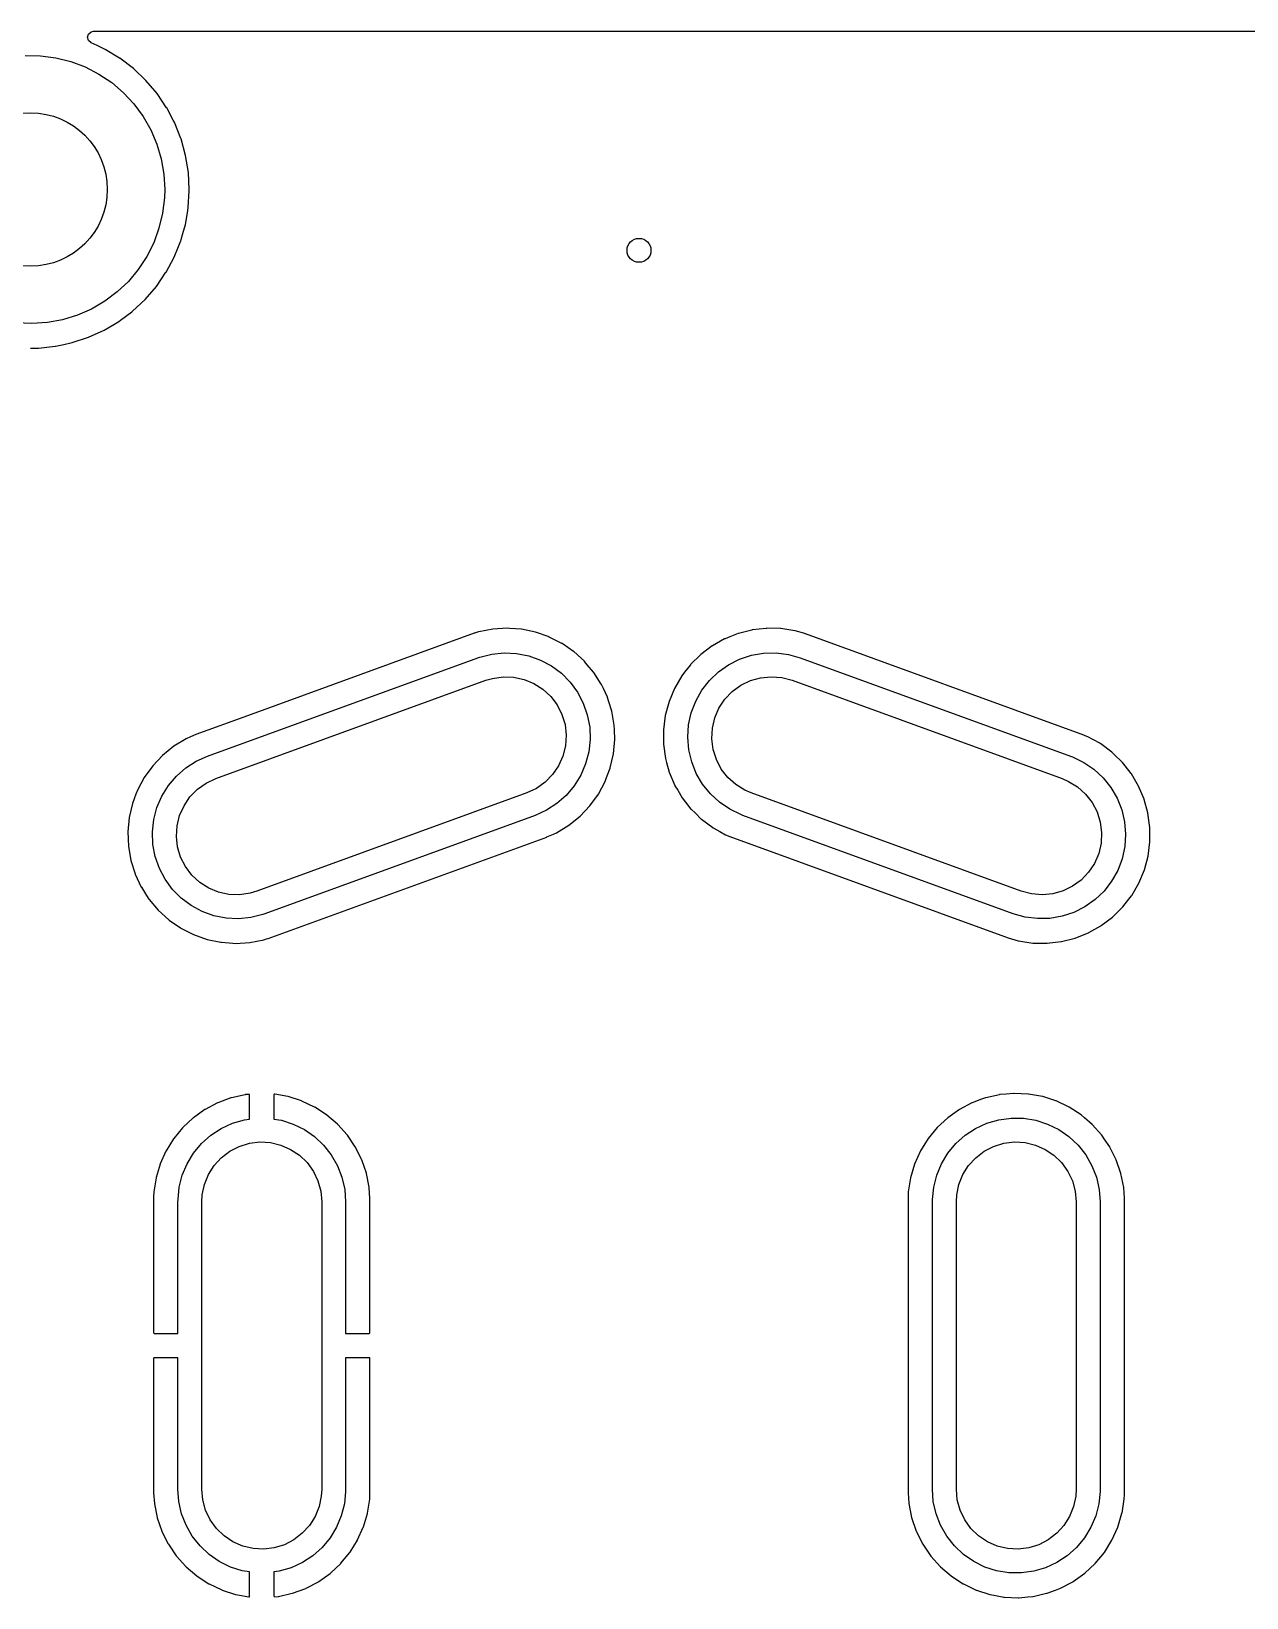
# Model space of a CAD drawing. Extents: x 14 to 417, y -165 to -100.
# Drawn here: x 292.12 to 317.48, y -132.26 to -99.57 of the extents above; entities that cross this region are included whole.
import ezdxf

# ---------------------------------------------------------------- set-up
doc = ezdxf.new("R2010")
doc.units = 0
doc.layers.add('BLACK', color=7, linetype='CONTINUOUS')

msp = doc.modelspace()

# ---------------------------------------------------------------- linework, layer by layer
at = {"layer": 'BLACK', "linetype": 'CONTINUOUS'}
for p, q in [((293.29, -99.6937), (293.311, -99.6257)), ((293.31, -99.762), (293.29, -99.6937)), ((293.311, -99.6257), (293.365, -99.5796)), ((293.365, -99.5796), (293.416, -99.5685)), ((293.416, -99.5685), (341.585, -99.5685)), ((293.363, -99.8088), (293.31, -99.762)), ((293.486, -99.866), (293.363, -99.8088)), ((293.656, -99.9445), (293.486, -99.866)), ((293.658, -99.9462), (293.656, -99.9445)), ((293.959, -100.128), (293.658, -99.9462)), ((293.658, -99.9462), (293.658, -99.9462)), ((291.983, -100.072), (292.305, -100.078)), ((292.305, -100.078), (292.625, -100.12)), ((292.625, -100.12), (292.937, -100.198)), ((292.937, -100.198), (293.239, -100.312)), ((293.239, -100.312), (293.525, -100.46)), ((293.962, -100.13), (293.959, -100.128)), ((293.959, -100.128), (293.959, -100.128)), ((294.247, -100.347), (293.962, -100.13)), ((294.507, -100.593), (294.247, -100.347)), ((293.525, -100.46), (293.793, -100.64)), ((293.793, -100.64), (294.038, -100.849)), ((294.739, -100.867), (294.507, -100.593)), ((294.038, -100.849), (294.257, -101.085)), ((294.94, -101.163), (294.739, -100.867)), ((294.257, -101.085), (294.448, -101.345)), ((294.448, -101.345), (294.608, -101.625)), ((294.942, -101.167), (294.94, -101.163)), ((295.078, -101.423), (294.942, -101.167)), ((294.942, -101.167), (294.942, -101.167)), ((294.608, -101.625), (294.734, -101.922)), ((295.108, -101.48), (295.078, -101.423)), ((295.109, -101.483), (295.108, -101.48)), ((295.237, -101.805), (295.109, -101.483)), ((294.734, -101.922), (294.826, -102.231)), ((295.24, -101.813), (295.237, -101.805)), ((295.336, -102.159), (295.24, -101.813)), ((294.826, -102.231), (294.881, -102.548)), ((295.394, -102.512), (295.336, -102.159)), ((294.881, -102.548), (294.9, -102.87)), ((295.413, -102.87), (295.394, -102.512)), ((294.9, -102.87), (294.894, -103.046)), ((295.392, -103.247), (295.413, -102.895)), ((295.413, -102.893), (295.413, -102.87)), ((295.413, -102.895), (295.413, -102.893)), ((294.894, -103.046), (294.856, -103.366)), ((295.373, -103.357), (295.391, -103.254)), ((295.391, -103.251), (295.392, -103.247)), ((295.391, -103.254), (295.391, -103.251)), ((295.391, -103.254), (295.391, -103.254)), ((294.856, -103.366), (294.78, -103.679)), ((295.279, -103.787), (295.331, -103.604)), ((295.331, -103.604), (295.373, -103.357)), ((294.78, -103.679), (294.67, -103.982)), ((295.187, -104.062), (295.232, -103.952)), ((295.232, -103.952), (295.233, -103.949)), ((295.232, -103.952), (295.232, -103.952)), ((295.233, -103.949), (295.243, -103.913)), ((295.243, -103.913), (295.279, -103.787)), ((294.525, -104.27), (294.348, -104.539)), ((294.67, -103.982), (294.525, -104.27)), ((294.93, -104.593), (295.096, -104.284)), ((295.096, -104.284), (295.098, -104.281)), ((295.098, -104.281), (295.187, -104.062)), ((294.348, -104.539), (294.141, -104.787)), ((294.832, -104.737), (294.926, -104.599)), ((294.926, -104.599), (294.928, -104.596)), ((294.926, -104.599), (294.926, -104.599)), ((294.928, -104.596), (294.93, -104.593)), ((294.93, -104.593), (294.93, -104.593)), ((294.141, -104.787), (293.907, -105.009)), ((294.491, -105.163), (294.725, -104.892)), ((294.725, -104.892), (294.832, -104.737)), ((293.649, -105.202), (293.371, -105.365)), ((293.907, -105.009), (293.649, -105.202)), ((294.23, -105.408), (294.491, -105.163)), ((292.768, -105.589), (292.451, -105.648)), ((293.076, -105.494), (292.768, -105.589)), ((293.371, -105.365), (293.076, -105.494)), ((293.943, -105.623), (293.974, -105.6)), ((293.974, -105.6), (294.213, -105.421)), ((294.213, -105.421), (294.23, -105.408)), ((292.129, -105.67), (291.807, -105.655)), ((292.451, -105.648), (292.129, -105.67)), ((293.309, -105.955), (293.635, -105.806)), ((293.635, -105.806), (293.836, -105.687)), ((293.836, -105.687), (293.94, -105.625)), ((293.94, -105.625), (293.943, -105.623)), ((293.94, -105.625), (293.94, -105.625)), ((292.101, -106.179), (292.262, -106.179)), ((292.262, -106.179), (292.265, -106.179)), ((292.265, -106.179), (292.615, -106.143)), ((292.265, -106.179), (292.265, -106.179)), ((292.615, -106.143), (292.615, -106.143)), ((292.615, -106.143), (292.618, -106.143)), ((292.618, -106.143), (292.622, -106.142)), ((292.622, -106.142), (292.794, -106.105)), ((292.622, -106.142), (292.622, -106.142)), ((292.794, -106.105), (292.969, -106.067)), ((292.969, -106.067), (293.309, -105.955)), ((301.362, -112.13), (296.624, -113.854)), ((301.363, -112.13), (301.362, -112.13)), ((301.362, -112.13), (301.362, -112.13)), ((301.411, -112.115), (301.363, -112.13)), ((301.45, -112.103), (301.411, -112.115)), ((301.453, -112.101), (301.45, -112.103)), ((301.45, -112.103), (301.45, -112.103)), ((301.747, -112.044), (301.453, -112.101)), ((302.047, -112.026), (301.747, -112.044)), ((302.104, -112.031), (302.047, -112.026)), ((302.342, -112.048), (302.104, -112.031)), ((302.346, -112.048), (302.342, -112.048)), ((302.342, -112.048), (302.342, -112.048)), ((302.35, -112.049), (302.346, -112.048)), ((302.636, -112.109), (302.35, -112.049)), ((302.35, -112.049), (302.35, -112.049)), ((302.64, -112.11), (302.636, -112.109)), ((302.636, -112.109), (302.636, -112.109)), ((302.923, -112.209), (302.64, -112.11)), ((306.869, -112.137), (306.696, -112.207)), ((306.873, -112.136), (306.869, -112.137)), ((306.874, -112.136), (306.873, -112.136)), ((307.156, -112.065), (306.874, -112.136)), ((307.16, -112.064), (307.156, -112.065)), ((307.156, -112.065), (307.156, -112.065)), ((307.164, -112.063), (307.16, -112.064)), ((307.454, -112.03), (307.164, -112.063)), ((307.458, -112.029), (307.454, -112.03)), ((307.454, -112.03), (307.454, -112.03)), ((307.463, -112.029), (307.458, -112.029)), ((307.754, -112.034), (307.463, -112.029)), ((307.758, -112.034), (307.754, -112.034)), ((308.055, -112.079), (307.758, -112.034)), ((308.059, -112.08), (308.055, -112.079)), ((308.26, -112.139), (308.059, -112.08)), ((308.059, -112.08), (308.059, -112.08)), ((308.27, -112.142), (308.26, -112.139)), ((308.272, -112.142), (308.27, -112.142)), ((314.083, -114.257), (308.272, -112.142)), ((308.272, -112.142), (308.272, -112.142)), ((302.927, -112.211), (302.923, -112.209)), ((303.186, -112.344), (302.927, -112.211)), ((302.927, -112.211), (302.927, -112.211)), ((303.19, -112.346), (303.186, -112.344)), ((303.194, -112.348), (303.19, -112.346)), ((303.434, -112.514), (303.194, -112.348)), ((303.194, -112.348), (303.194, -112.348)), ((306.329, -112.396), (306.09, -112.576)), ((306.333, -112.394), (306.329, -112.396)), ((306.587, -112.251), (306.333, -112.394)), ((306.591, -112.249), (306.587, -112.251)), ((306.587, -112.251), (306.587, -112.251)), ((306.595, -112.247), (306.591, -112.249)), ((306.696, -112.207), (306.595, -112.247)), ((306.595, -112.247), (306.595, -112.247)), ((295.794, -114.698), (301.433, -112.645)), ((301.433, -112.645), (301.476, -112.63)), ((301.476, -112.63), (301.727, -112.567)), ((301.727, -112.567), (301.985, -112.541)), ((301.985, -112.541), (302.244, -112.553)), ((302.244, -112.553), (302.499, -112.604)), ((302.499, -112.604), (302.743, -112.691)), ((302.743, -112.691), (302.971, -112.814)), ((303.437, -112.516), (303.434, -112.514)), ((303.434, -112.514), (303.434, -112.514)), ((303.659, -112.718), (303.437, -112.516)), ((303.662, -112.721), (303.659, -112.718)), ((303.721, -112.79), (303.662, -112.721)), ((303.662, -112.721), (303.662, -112.721)), ((303.853, -112.947), (303.721, -112.79)), ((305.874, -112.79), (305.751, -112.948)), ((305.876, -112.787), (305.874, -112.79)), ((305.874, -112.79), (305.874, -112.79)), ((306.09, -112.576), (305.876, -112.787)), ((306.456, -112.94), (306.668, -112.79)), ((306.668, -112.79), (306.899, -112.673)), ((306.899, -112.673), (307.146, -112.592)), ((307.146, -112.592), (307.401, -112.548)), ((307.401, -112.548), (307.661, -112.542)), ((307.661, -112.542), (307.918, -112.575)), ((307.918, -112.575), (308.167, -112.645)), ((308.167, -112.645), (313.806, -114.698)), ((295.965, -115.167), (301.604, -113.115)), ((301.604, -113.115), (301.741, -113.074)), ((301.741, -113.074), (301.961, -113.042)), ((301.961, -113.042), (302.183, -113.049)), ((302.183, -113.049), (302.401, -113.096)), ((302.401, -113.096), (302.606, -113.18)), ((302.971, -112.814), (303.179, -112.969)), ((303.179, -112.969), (303.362, -113.153)), ((303.855, -112.95), (303.853, -112.947)), ((304.012, -113.196), (303.855, -112.95)), ((305.692, -113.024), (305.541, -113.283)), ((305.751, -112.948), (305.692, -113.024)), ((306.11, -113.324), (306.268, -113.119)), ((306.268, -113.119), (306.456, -112.94)), ((306.925, -113.218), (307.125, -113.121)), ((307.125, -113.121), (307.339, -113.061)), ((307.339, -113.061), (307.56, -113.04)), ((307.56, -113.04), (307.782, -113.058)), ((307.782, -113.058), (307.996, -113.115)), ((307.996, -113.115), (313.635, -115.167)), ((302.606, -113.18), (302.794, -113.3)), ((302.794, -113.3), (302.957, -113.45)), ((303.362, -113.153), (303.515, -113.363)), ((303.515, -113.363), (303.636, -113.592)), ((304.015, -113.199), (304.012, -113.196)), ((304.012, -113.196), (304.012, -113.196)), ((304.056, -113.287), (304.015, -113.199)), ((304.14, -113.468), (304.056, -113.287)), ((305.541, -113.283), (305.426, -113.56)), ((305.983, -113.55), (306.11, -113.324)), ((306.592, -113.51), (306.746, -113.349)), ((306.746, -113.349), (306.925, -113.218)), ((302.957, -113.45), (303.091, -113.628)), ((303.091, -113.628), (303.192, -113.826)), ((303.636, -113.592), (303.721, -113.837)), ((304.141, -113.471), (304.14, -113.468)), ((304.14, -113.468), (304.14, -113.468)), ((304.143, -113.475), (304.141, -113.471)), ((304.171, -113.565), (304.143, -113.475)), ((304.143, -113.475), (304.143, -113.475)), ((304.231, -113.758), (304.171, -113.565)), ((304.282, -114.053), (304.231, -113.758)), ((305.426, -113.56), (305.348, -113.85)), ((305.891, -113.793), (305.983, -113.55)), ((306.381, -113.9), (306.469, -113.695)), ((306.469, -113.695), (306.592, -113.51)), ((296.624, -113.854), (295.549, -114.246)), ((303.192, -113.826), (303.256, -114.039)), ((303.256, -114.039), (303.281, -114.259)), ((303.721, -113.837), (303.77, -114.092)), ((303.77, -114.092), (303.78, -114.351)), ((304.286, -114.148), (304.282, -114.053)), ((305.348, -113.85), (305.31, -114.148)), ((305.819, -114.305), (305.836, -114.046)), ((305.836, -114.046), (305.891, -113.793)), ((306.331, -114.116), (306.381, -113.9)), ((295.344, -114.336), (295.088, -114.492)), ((295.436, -114.296), (295.344, -114.336)), ((295.547, -114.247), (295.436, -114.296)), ((295.549, -114.246), (295.547, -114.247)), ((295.547, -114.247), (295.547, -114.247)), ((303.281, -114.259), (303.266, -114.481)), ((303.78, -114.351), (303.752, -114.609)), ((304.266, -114.652), (304.294, -114.353)), ((304.294, -114.353), (304.286, -114.148)), ((305.31, -114.148), (305.31, -114.246)), ((305.31, -114.246), (305.311, -114.439)), ((305.84, -114.564), (305.819, -114.305)), ((306.32, -114.338), (306.331, -114.116)), ((306.348, -114.558), (306.32, -114.338)), ((314.084, -114.258), (314.083, -114.257)), ((314.083, -114.257), (314.083, -114.257)), ((314.085, -114.258), (314.084, -114.258)), ((314.115, -114.271), (314.085, -114.258)), ((314.085, -114.258), (314.085, -114.258)), ((314.171, -114.294), (314.115, -114.271)), ((314.27, -114.349), (314.171, -114.294)), ((314.43, -114.437), (314.27, -114.349)), ((294.855, -114.681), (294.649, -114.899)), ((295.088, -114.492), (294.855, -114.681)), ((295.558, -114.804), (295.794, -114.698)), ((303.213, -114.697), (303.122, -114.9)), ((303.266, -114.481), (303.213, -114.697)), ((303.752, -114.609), (303.686, -114.86)), ((304.198, -114.944), (304.266, -114.652)), ((305.311, -114.439), (305.311, -114.448)), ((305.311, -114.448), (305.352, -114.745)), ((305.352, -114.745), (305.353, -114.749)), ((305.353, -114.749), (305.353, -114.749)), ((305.353, -114.749), (305.375, -114.831)), ((305.9, -114.816), (305.84, -114.564)), ((306.415, -114.77), (306.348, -114.558)), ((313.806, -114.698), (313.848, -114.714)), ((313.848, -114.714), (314.082, -114.827)), ((314.433, -114.439), (314.43, -114.437)), ((314.43, -114.437), (314.43, -114.437)), ((314.437, -114.442), (314.433, -114.439)), ((314.671, -114.616), (314.437, -114.442)), ((314.437, -114.442), (314.437, -114.442)), ((314.674, -114.618), (314.671, -114.616)), ((314.671, -114.616), (314.671, -114.616)), ((314.677, -114.621), (314.674, -114.618)), ((314.704, -114.648), (314.677, -114.621)), ((314.677, -114.621), (314.677, -114.621)), ((314.889, -114.827), (314.704, -114.648)), ((294.649, -114.899), (294.473, -115.143)), ((295.145, -115.115), (295.34, -114.944)), ((295.34, -114.944), (295.558, -114.804)), ((302.997, -115.083), (302.841, -115.242)), ((303.122, -114.9), (302.997, -115.083)), ((303.686, -114.86), (303.583, -115.098)), ((304.122, -115.146), (304.197, -114.948)), ((304.197, -114.948), (304.198, -114.944)), ((305.375, -114.831), (305.431, -115.034)), ((305.431, -115.034), (305.549, -115.311)), ((305.996, -115.057), (305.9, -114.816)), ((306.127, -115.281), (305.996, -115.057)), ((306.518, -114.967), (306.415, -114.77)), ((306.655, -115.142), (306.518, -114.967)), ((314.082, -114.827), (314.296, -114.972)), ((314.296, -114.972), (314.487, -115.149)), ((314.892, -114.831), (314.889, -114.827)), ((314.948, -114.903), (314.892, -114.831)), ((314.892, -114.831), (314.892, -114.831)), ((315.075, -115.063), (314.948, -114.903)), ((315.077, -115.067), (315.075, -115.063)), ((315.173, -115.229), (315.077, -115.067)), ((315.077, -115.067), (315.077, -115.067)), ((294.33, -115.411), (294.299, -115.493)), ((294.332, -115.407), (294.33, -115.411)), ((294.33, -115.411), (294.33, -115.411)), ((294.473, -115.143), (294.332, -115.407)), ((294.841, -115.534), (294.977, -115.313)), ((294.977, -115.313), (295.145, -115.115)), ((295.427, -115.549), (295.583, -115.39)), ((295.583, -115.39), (295.764, -115.262)), ((295.764, -115.262), (295.965, -115.167)), ((302.66, -115.37), (302.459, -115.465)), ((302.841, -115.242), (302.66, -115.37)), ((303.447, -115.319), (303.279, -115.517)), ((303.583, -115.098), (303.447, -115.319)), ((303.951, -115.489), (304.092, -115.225)), ((304.092, -115.225), (304.122, -115.146)), ((305.549, -115.311), (305.551, -115.314)), ((305.551, -115.314), (305.551, -115.314)), ((305.551, -115.314), (305.608, -115.411)), ((305.608, -115.411), (305.701, -115.569)), ((306.289, -115.483), (306.127, -115.281)), ((306.82, -115.291), (306.655, -115.142)), ((307.009, -115.408), (306.82, -115.291)), ((307.141, -115.465), (307.009, -115.408)), ((313.635, -115.167), (313.767, -115.224)), ((313.767, -115.224), (313.956, -115.341)), ((313.956, -115.341), (314.121, -115.49)), ((314.487, -115.149), (314.649, -115.351)), ((314.649, -115.351), (314.78, -115.575)), ((315.227, -115.321), (315.173, -115.229)), ((315.345, -115.598), (315.227, -115.321)), ((294.226, -115.688), (294.158, -115.98)), ((294.299, -115.493), (294.226, -115.688)), ((294.738, -115.772), (294.841, -115.534)), ((295.211, -115.935), (295.302, -115.732)), ((295.302, -115.732), (295.427, -115.549)), ((302.459, -115.465), (296.82, -117.517)), ((303.084, -115.688), (302.866, -115.828)), ((303.279, -115.517), (303.084, -115.688)), ((303.569, -115.951), (303.775, -115.733)), ((303.775, -115.733), (303.951, -115.489)), ((305.701, -115.569), (305.772, -115.659)), ((305.772, -115.659), (305.884, -115.801)), ((306.48, -115.66), (306.289, -115.483)), ((306.694, -115.805), (306.48, -115.66)), ((312.78, -117.517), (307.141, -115.465)), ((314.121, -115.49), (314.258, -115.665)), ((314.258, -115.665), (314.361, -115.862)), ((314.78, -115.575), (314.876, -115.816)), ((315.346, -115.602), (315.345, -115.598)), ((315.423, -115.883), (315.346, -115.602)), ((315.346, -115.602), (315.346, -115.602)), ((294.158, -115.98), (294.13, -116.279)), ((294.644, -116.281), (294.672, -116.023)), ((294.672, -116.023), (294.738, -115.772)), ((295.158, -116.151), (295.211, -115.935)), ((302.63, -115.934), (296.991, -117.987)), ((302.866, -115.828), (302.63, -115.934)), ((303.336, -116.14), (303.569, -115.951)), ((305.884, -115.801), (305.884, -115.801)), ((305.884, -115.801), (305.887, -115.805)), ((305.887, -115.805), (305.976, -115.891)), ((305.976, -115.891), (306.099, -116.011)), ((306.099, -116.011), (306.099, -116.011)), ((306.099, -116.011), (306.102, -116.014)), ((306.102, -116.014), (306.105, -116.016)), ((306.105, -116.016), (306.105, -116.016)), ((306.105, -116.016), (306.339, -116.19)), ((306.928, -115.918), (306.694, -115.805)), ((306.97, -115.934), (306.928, -115.918)), ((312.609, -117.987), (306.97, -115.934)), ((314.361, -115.862), (314.428, -116.074)), ((314.876, -115.816), (314.936, -116.068)), ((315.424, -115.887), (315.423, -115.883)), ((315.423, -115.883), (315.423, -115.883)), ((315.465, -116.184), (315.424, -115.887)), ((294.13, -116.279), (294.142, -116.579)), ((294.654, -116.54), (294.644, -116.281)), ((295.143, -116.373), (295.158, -116.151)), ((295.168, -116.593), (295.143, -116.373)), ((297.062, -118.502), (302.873, -116.387)), ((302.873, -116.387), (302.875, -116.386)), ((302.873, -116.387), (302.873, -116.387)), ((302.875, -116.386), (302.877, -116.385)), ((302.877, -116.385), (303.017, -116.323)), ((302.877, -116.385), (302.877, -116.385)), ((303.017, -116.323), (303.08, -116.296)), ((303.08, -116.296), (303.336, -116.14)), ((306.339, -116.19), (306.339, -116.19)), ((306.339, -116.19), (306.343, -116.193)), ((306.343, -116.193), (306.346, -116.195)), ((306.346, -116.195), (306.346, -116.195)), ((306.346, -116.195), (306.486, -116.272)), ((306.486, -116.272), (306.605, -116.338)), ((306.605, -116.338), (306.661, -116.361)), ((306.661, -116.361), (306.691, -116.374)), ((306.691, -116.374), (306.691, -116.374)), ((306.691, -116.374), (306.692, -116.374)), ((306.692, -116.374), (306.693, -116.375)), ((306.693, -116.375), (306.693, -116.375)), ((306.693, -116.375), (312.504, -118.49)), ((314.428, -116.074), (314.456, -116.294)), ((314.456, -116.294), (314.445, -116.516)), ((314.936, -116.068), (314.957, -116.327)), ((314.957, -116.327), (314.94, -116.586)), ((315.465, -116.188), (315.465, -116.184)), ((315.465, -116.279), (315.465, -116.188)), ((315.465, -116.188), (315.465, -116.188)), ((315.465, -116.282), (315.465, -116.279)), ((315.466, -116.484), (315.465, -116.282)), ((294.142, -116.579), (294.193, -116.874)), ((294.703, -116.795), (294.654, -116.54)), ((295.232, -116.806), (295.168, -116.593)), ((314.445, -116.516), (314.395, -116.732)), ((314.94, -116.586), (314.885, -116.839)), ((315.428, -116.782), (315.466, -116.484)), ((294.193, -116.874), (294.194, -116.878)), ((294.194, -116.878), (294.194, -116.878)), ((294.194, -116.878), (294.281, -117.157)), ((294.788, -117.04), (294.703, -116.795)), ((294.909, -117.269), (294.788, -117.04)), ((295.333, -117.004), (295.232, -116.806)), ((295.467, -117.182), (295.333, -117.004)), ((314.307, -116.937), (314.184, -117.122)), ((314.395, -116.732), (314.307, -116.937)), ((314.885, -116.839), (314.793, -117.082)), ((315.35, -117.072), (315.428, -116.782)), ((294.281, -117.157), (294.283, -117.161)), ((294.283, -117.161), (294.284, -117.164)), ((294.284, -117.164), (294.284, -117.164)), ((294.284, -117.164), (294.367, -117.342)), ((294.367, -117.342), (294.409, -117.433)), ((295.062, -117.479), (294.909, -117.269)), ((295.63, -117.332), (295.467, -117.182)), ((295.818, -117.452), (295.63, -117.332)), ((314.03, -117.283), (313.851, -117.414)), ((314.184, -117.122), (314.03, -117.283)), ((314.666, -117.308), (314.508, -117.513)), ((314.793, -117.082), (314.666, -117.308)), ((315.084, -117.608), (315.235, -117.349)), ((315.235, -117.349), (315.35, -117.072)), ((294.409, -117.433), (294.412, -117.436)), ((294.412, -117.436), (294.412, -117.436)), ((294.412, -117.436), (294.519, -117.604)), ((294.519, -117.604), (294.571, -117.685)), ((294.571, -117.685), (294.574, -117.688)), ((294.574, -117.688), (294.762, -117.911)), ((295.245, -117.663), (295.062, -117.479)), ((295.453, -117.818), (295.245, -117.663)), ((296.023, -117.536), (295.818, -117.452)), ((296.241, -117.583), (296.023, -117.536)), ((296.463, -117.59), (296.241, -117.583)), ((296.683, -117.558), (296.463, -117.59)), ((296.82, -117.517), (296.683, -117.558)), ((312.994, -117.574), (312.78, -117.517)), ((313.216, -117.592), (312.994, -117.574)), ((313.437, -117.571), (313.216, -117.592)), ((313.651, -117.511), (313.437, -117.571)), ((313.851, -117.414), (313.651, -117.511)), ((314.32, -117.692), (314.108, -117.842)), ((314.508, -117.513), (314.32, -117.692)), ((314.9, -117.845), (315.024, -117.685)), ((315.024, -117.685), (315.081, -117.611)), ((315.081, -117.611), (315.084, -117.608)), ((315.081, -117.611), (315.081, -117.611)), ((294.762, -117.911), (294.762, -117.911)), ((294.762, -117.911), (294.765, -117.914)), ((294.765, -117.914), (294.987, -118.116)), ((295.681, -117.941), (295.453, -117.818)), ((295.925, -118.028), (295.681, -117.941)), ((296.948, -118.002), (296.697, -118.065)), ((296.991, -117.987), (296.948, -118.002)), ((312.858, -118.057), (312.609, -117.987)), ((313.877, -117.959), (313.63, -118.04)), ((314.108, -117.842), (313.877, -117.959)), ((314.686, -118.056), (314.9, -117.845)), ((294.987, -118.116), (294.99, -118.118)), ((294.99, -118.118), (294.99, -118.118)), ((294.99, -118.118), (295.23, -118.284)), ((295.23, -118.284), (295.23, -118.284)), ((295.23, -118.284), (295.234, -118.286)), ((295.234, -118.286), (295.238, -118.288)), ((295.238, -118.288), (295.497, -118.421)), ((296.18, -118.079), (295.925, -118.028)), ((296.439, -118.091), (296.18, -118.079)), ((296.697, -118.065), (296.439, -118.091)), ((313.115, -118.09), (312.858, -118.057)), ((313.375, -118.084), (313.115, -118.09)), ((313.63, -118.04), (313.375, -118.084)), ((314.189, -118.381), (314.443, -118.238)), ((314.443, -118.238), (314.447, -118.236)), ((314.443, -118.238), (314.443, -118.238)), ((314.447, -118.236), (314.686, -118.056)), ((295.497, -118.421), (295.497, -118.421)), ((295.497, -118.421), (295.501, -118.423)), ((295.501, -118.423), (295.784, -118.522)), ((295.784, -118.522), (295.788, -118.523)), ((295.788, -118.523), (295.788, -118.523)), ((295.788, -118.523), (296.074, -118.583)), ((296.074, -118.583), (296.074, -118.583)), ((296.074, -118.583), (296.078, -118.584)), ((296.078, -118.584), (296.082, -118.584)), ((296.082, -118.584), (296.082, -118.584)), ((296.082, -118.584), (296.32, -118.601)), ((296.32, -118.601), (296.377, -118.606)), ((296.377, -118.606), (296.677, -118.588)), ((296.677, -118.588), (296.971, -118.531)), ((296.971, -118.531), (297.025, -118.514)), ((297.025, -118.514), (297.059, -118.503)), ((297.059, -118.503), (297.061, -118.502)), ((297.059, -118.503), (297.059, -118.503)), ((297.061, -118.502), (297.062, -118.502)), ((297.062, -118.502), (297.062, -118.502)), ((312.504, -118.49), (312.504, -118.49)), ((312.504, -118.49), (312.506, -118.49)), ((312.506, -118.49), (312.508, -118.491)), ((312.508, -118.491), (312.508, -118.491)), ((312.508, -118.491), (312.717, -118.552)), ((312.717, -118.552), (312.717, -118.552)), ((312.717, -118.552), (312.721, -118.553)), ((312.721, -118.553), (313.018, -118.598)), ((313.018, -118.598), (313.022, -118.598)), ((313.022, -118.598), (313.313, -118.603)), ((313.313, -118.603), (313.318, -118.603)), ((313.318, -118.603), (313.322, -118.602)), ((313.322, -118.602), (313.612, -118.569)), ((313.322, -118.602), (313.322, -118.602)), ((313.612, -118.569), (313.616, -118.568)), ((313.616, -118.568), (313.62, -118.567)), ((313.62, -118.567), (313.902, -118.496)), ((313.902, -118.496), (313.907, -118.495)), ((313.902, -118.496), (313.902, -118.496)), ((313.907, -118.495), (314.092, -118.421)), ((314.092, -118.421), (314.181, -118.385)), ((314.181, -118.385), (314.185, -118.383)), ((314.181, -118.385), (314.181, -118.385)), ((314.185, -118.383), (314.189, -118.381)), ((314.189, -118.381), (314.189, -118.381)), ((296.002, -121.935), (295.744, -122.071)), ((296.009, -121.931), (296.002, -121.935)), ((296.283, -121.83), (296.009, -121.931)), ((296.291, -121.828), (296.283, -121.83)), ((296.576, -121.764), (296.291, -121.828)), ((296.584, -121.763), (296.576, -121.764)), ((296.656, -121.757), (296.584, -121.763)), ((296.668, -121.759), (296.656, -121.757)), ((296.672, -121.774), (296.668, -121.759)), ((296.672, -122.273), (296.672, -121.774)), ((297.185, -121.756), (297.18, -121.771)), ((297.18, -121.771), (297.18, -122.273)), ((297.198, -121.755), (297.185, -121.756)), ((297.469, -121.803), (297.198, -121.755)), ((297.477, -121.805), (297.469, -121.803)), ((297.755, -121.895), (297.477, -121.805)), ((297.763, -121.898), (297.755, -121.895)), ((298.026, -122.023), (297.763, -121.898)), ((311.75, -121.934), (311.492, -122.07)), ((311.753, -121.932), (311.75, -121.934)), ((311.75, -121.934), (311.75, -121.934)), ((311.948, -121.86), (311.753, -121.932)), ((312.031, -121.83), (311.948, -121.86)), ((312.035, -121.829), (312.031, -121.83)), ((312.031, -121.83), (312.031, -121.83)), ((312.039, -121.828), (312.035, -121.829)), ((312.324, -121.764), (312.039, -121.828)), ((312.039, -121.828), (312.039, -121.828)), ((312.328, -121.763), (312.324, -121.764)), ((312.324, -121.764), (312.324, -121.764)), ((312.463, -121.751), (312.328, -121.763)), ((312.622, -121.737), (312.463, -121.751)), ((312.627, -121.737), (312.622, -121.737)), ((312.622, -121.737), (312.622, -121.737)), ((312.631, -121.737), (312.627, -121.737)), ((312.922, -121.75), (312.631, -121.737)), ((312.631, -121.737), (312.631, -121.737)), ((312.926, -121.751), (312.922, -121.75)), ((312.922, -121.75), (312.922, -121.75)), ((312.93, -121.751), (312.926, -121.751)), ((313.141, -121.789), (312.93, -121.751)), ((312.93, -121.751), (312.93, -121.751)), ((313.222, -121.804), (313.141, -121.789)), ((313.226, -121.805), (313.222, -121.804)), ((313.503, -121.894), (313.226, -121.805)), ((313.226, -121.805), (313.226, -121.805)), ((313.507, -121.895), (313.503, -121.894)), ((313.503, -121.894), (313.503, -121.894)), ((313.778, -122.024), (313.507, -121.895)), ((295.493, -122.249), (295.279, -122.448)), ((295.499, -122.244), (295.493, -122.249)), ((295.737, -122.075), (295.499, -122.244)), ((295.744, -122.071), (295.737, -122.075)), ((296.562, -122.288), (296.672, -122.273)), ((297.18, -122.273), (297.335, -122.298)), ((298.034, -122.027), (298.026, -122.023)), ((298.278, -122.186), (298.034, -122.027)), ((298.285, -122.191), (298.278, -122.186)), ((298.506, -122.38), (298.285, -122.191)), ((311.243, -122.246), (311.024, -122.45)), ((311.488, -122.072), (311.243, -122.246)), ((311.492, -122.07), (311.488, -122.072)), ((312.31, -122.288), (312.567, -122.253)), ((312.567, -122.253), (312.827, -122.257)), ((312.827, -122.257), (313.083, -122.298)), ((313.782, -122.026), (313.778, -122.024)), ((314.026, -122.185), (313.782, -122.026)), ((313.782, -122.026), (313.782, -122.026)), ((314.03, -122.188), (314.026, -122.185)), ((314.026, -122.185), (314.026, -122.185)), ((314.033, -122.19), (314.03, -122.188)), ((314.101, -122.249), (314.033, -122.19)), ((314.033, -122.19), (314.033, -122.19)), ((314.258, -122.383), (314.101, -122.249)), ((295.274, -122.454), (295.089, -122.679)), ((295.279, -122.448), (295.274, -122.454)), ((295.861, -122.612), (296.078, -122.469)), ((296.078, -122.469), (296.313, -122.361)), ((296.313, -122.361), (296.562, -122.288)), ((297.335, -122.298), (297.582, -122.377)), ((297.582, -122.377), (297.814, -122.492)), ((297.814, -122.492), (298.027, -122.64)), ((298.512, -122.386), (298.506, -122.38)), ((298.707, -122.604), (298.512, -122.386)), ((298.712, -122.61), (298.707, -122.604)), ((311.024, -122.45), (310.834, -122.682)), ((311.609, -122.612), (311.826, -122.469)), ((311.826, -122.469), (312.061, -122.361)), ((312.061, -122.361), (312.31, -122.288)), ((313.083, -122.298), (313.33, -122.377)), ((313.33, -122.377), (313.562, -122.492)), ((313.562, -122.492), (313.775, -122.64)), ((314.458, -122.606), (314.258, -122.383)), ((295.084, -122.686), (294.93, -122.934)), ((295.089, -122.679), (295.084, -122.686)), ((295.501, -122.984), (295.667, -122.784)), ((295.667, -122.784), (295.861, -122.612)), ((296.256, -122.945), (296.454, -122.843)), ((296.454, -122.843), (296.666, -122.777)), ((296.666, -122.777), (296.887, -122.751)), ((296.887, -122.751), (297.109, -122.763)), ((297.109, -122.763), (297.325, -122.815)), ((297.325, -122.815), (297.528, -122.905)), ((297.528, -122.905), (297.713, -123.029)), ((298.027, -122.64), (298.216, -122.818)), ((298.216, -122.818), (298.377, -123.021)), ((298.876, -122.851), (298.712, -122.61)), ((298.88, -122.859), (298.876, -122.851)), ((299.01, -123.119), (298.88, -122.859)), ((310.834, -122.682), (310.675, -122.937)), ((311.249, -122.984), (311.415, -122.784)), ((311.415, -122.784), (311.609, -122.612)), ((312.004, -122.945), (312.202, -122.843)), ((312.202, -122.843), (312.414, -122.777)), ((312.414, -122.777), (312.635, -122.751)), ((312.635, -122.751), (312.857, -122.763)), ((312.857, -122.763), (313.073, -122.815)), ((313.073, -122.815), (313.276, -122.905)), ((313.276, -122.905), (313.461, -123.029)), ((313.775, -122.64), (313.964, -122.818)), ((313.964, -122.818), (314.125, -123.021)), ((314.46, -122.61), (314.458, -122.606)), ((314.512, -122.686), (314.46, -122.61)), ((314.46, -122.61), (314.46, -122.61)), ((314.626, -122.855), (314.512, -122.686)), ((314.628, -122.858), (314.626, -122.855)), ((314.67, -122.941), (314.628, -122.858)), ((314.628, -122.858), (314.628, -122.858)), ((294.804, -123.215), (294.72, -123.495)), ((294.807, -123.207), (294.804, -123.215)), ((294.926, -122.941), (294.807, -123.207)), ((294.93, -122.934), (294.926, -122.941)), ((295.266, -123.445), (295.367, -123.206)), ((295.367, -123.206), (295.501, -122.984)), ((295.812, -123.433), (295.93, -123.244)), ((295.93, -123.244), (296.08, -123.08)), ((296.08, -123.08), (296.256, -122.945)), ((297.713, -123.029), (297.872, -123.183)), ((297.872, -123.183), (298.002, -123.364)), ((298.377, -123.021), (298.506, -123.247)), ((298.506, -123.247), (298.6, -123.488)), ((299.014, -123.127), (299.01, -123.119)), ((299.109, -123.403), (299.014, -123.127)), ((310.552, -123.211), (310.467, -123.499)), ((310.675, -122.937), (310.552, -123.211)), ((311.014, -123.445), (311.115, -123.206)), ((311.115, -123.206), (311.249, -122.984)), ((311.56, -123.433), (311.678, -123.244)), ((311.678, -123.244), (311.828, -123.08)), ((311.828, -123.08), (312.004, -122.945)), ((313.461, -123.029), (313.62, -123.183)), ((313.62, -123.183), (313.75, -123.364)), ((314.125, -123.021), (314.254, -123.247)), ((314.254, -123.247), (314.348, -123.488)), ((314.761, -123.123), (314.67, -122.941)), ((314.858, -123.407), (314.761, -123.123)), ((294.719, -123.503), (294.673, -123.791)), ((294.72, -123.495), (294.719, -123.503)), ((295.203, -123.696), (295.266, -123.445)), ((295.729, -123.639), (295.812, -123.433)), ((298.002, -123.364), (298.098, -123.564)), ((298.098, -123.564), (298.156, -123.779)), ((298.6, -123.488), (298.657, -123.741)), ((299.111, -123.411), (299.109, -123.403)), ((299.168, -123.697), (299.111, -123.411)), ((310.466, -123.503), (310.447, -123.622)), ((310.467, -123.499), (310.466, -123.503)), ((310.466, -123.503), (310.466, -123.503)), ((310.951, -123.696), (311.014, -123.445)), ((311.477, -123.639), (311.56, -123.433)), ((313.75, -123.364), (313.846, -123.564)), ((313.846, -123.564), (313.904, -123.779)), ((314.348, -123.488), (314.405, -123.741)), ((314.918, -123.701), (314.858, -123.407)), ((294.672, -123.798), (294.668, -123.887)), ((294.668, -123.887), (294.668, -123.89)), ((294.668, -123.89), (294.668, -126.728)), ((294.673, -123.791), (294.672, -123.798)), ((295.177, -123.954), (295.203, -123.696)), ((295.676, -124), (295.684, -123.856)), ((295.684, -123.856), (295.729, -123.639)), ((298.156, -123.779), (298.176, -124)), ((298.657, -123.741), (298.676, -124)), ((299.169, -123.705), (299.168, -123.697)), ((299.184, -123.922), (299.169, -123.705)), ((310.42, -123.795), (310.416, -123.889)), ((310.416, -123.889), (310.416, -130.076)), ((310.447, -123.622), (310.42, -123.795)), ((310.925, -123.954), (310.951, -123.696)), ((311.424, -124), (311.432, -123.856)), ((311.432, -123.856), (311.477, -123.639)), ((313.904, -123.779), (313.924, -124)), ((314.405, -123.741), (314.424, -124)), ((314.933, -123.924), (314.918, -123.701)), ((295.176, -124), (295.177, -123.954)), ((295.176, -126.746), (295.176, -124)), ((295.676, -130), (295.676, -124)), ((298.176, -124), (298.176, -130)), ((298.676, -124), (298.676, -126.746)), ((299.184, -123.926), (299.184, -123.922)), ((299.184, -126.732), (299.184, -123.926)), ((310.924, -124), (310.925, -123.954)), ((310.924, -130), (310.924, -124)), ((311.424, -130), (311.424, -124)), ((313.924, -124), (313.924, -130)), ((314.424, -124), (314.424, -130)), ((314.933, -130.111), (314.933, -123.924)), ((294.668, -126.728), (294.672, -126.743)), ((294.672, -126.743), (294.674, -126.744)), ((294.674, -126.744), (294.682, -126.746)), ((294.682, -126.746), (295.176, -126.746)), ((298.676, -126.746), (299.166, -126.746)), ((299.166, -126.746), (299.181, -126.742)), ((299.181, -126.742), (299.182, -126.74)), ((299.182, -126.74), (299.184, -126.732)), ((294.67, -127.26), (294.668, -127.268)), ((294.668, -127.268), (294.668, -130.074)), ((294.671, -127.258), (294.67, -127.26)), ((294.686, -127.254), (294.671, -127.258)), ((295.176, -127.254), (294.686, -127.254)), ((295.176, -130), (295.176, -127.254)), ((299.17, -127.254), (298.676, -127.254)), ((298.676, -127.254), (298.676, -130)), ((299.178, -127.256), (299.17, -127.254)), ((299.18, -127.257), (299.178, -127.256)), ((299.184, -127.272), (299.18, -127.257)), ((299.184, -130.11), (299.184, -127.272)), ((294.668, -130.074), (294.668, -130.078)), ((294.668, -130.078), (294.683, -130.295)), ((295.195, -130.259), (295.176, -130)), ((295.696, -130.221), (295.676, -130)), ((298.176, -130), (298.168, -130.144)), ((298.675, -130.046), (298.649, -130.304)), ((298.676, -130), (298.675, -130.046)), ((299.18, -130.202), (299.184, -130.113)), ((299.184, -130.113), (299.184, -130.11)), ((310.416, -130.076), (310.43, -130.299)), ((310.943, -130.259), (310.924, -130)), ((311.444, -130.221), (311.424, -130)), ((313.924, -130), (313.916, -130.144)), ((314.423, -130.046), (314.397, -130.304)), ((314.424, -130), (314.423, -130.046)), ((314.928, -130.205), (314.933, -130.111)), ((294.683, -130.295), (294.684, -130.303)), ((294.684, -130.303), (294.741, -130.589)), ((295.252, -130.512), (295.195, -130.259)), ((295.754, -130.436), (295.696, -130.221)), ((295.85, -130.636), (295.754, -130.436)), ((298.123, -130.361), (298.04, -130.567)), ((298.168, -130.144), (298.123, -130.361)), ((298.649, -130.304), (298.586, -130.555)), ((299.133, -130.497), (299.179, -130.209)), ((299.179, -130.209), (299.18, -130.202)), ((310.43, -130.299), (310.49, -130.593)), ((311, -130.512), (310.943, -130.259)), ((311.502, -130.436), (311.444, -130.221)), ((311.598, -130.636), (311.502, -130.436)), ((313.871, -130.361), (313.788, -130.567)), ((313.916, -130.144), (313.871, -130.361)), ((314.397, -130.304), (314.334, -130.555)), ((314.882, -130.497), (314.913, -130.303)), ((314.913, -130.303), (314.928, -130.205)), ((294.741, -130.589), (294.743, -130.597)), ((294.743, -130.597), (294.838, -130.873)), ((295.346, -130.753), (295.252, -130.512)), ((295.475, -130.979), (295.346, -130.753)), ((295.98, -130.817), (295.85, -130.636)), ((297.922, -130.756), (297.772, -130.92)), ((298.04, -130.567), (297.922, -130.756)), ((298.586, -130.555), (298.485, -130.794)), ((299.048, -130.785), (299.132, -130.505)), ((299.132, -130.505), (299.133, -130.497)), ((310.49, -130.593), (310.587, -130.877)), ((311.094, -130.753), (311, -130.512)), ((311.223, -130.979), (311.094, -130.753)), ((311.728, -130.817), (311.598, -130.636)), ((313.67, -130.756), (313.52, -130.92)), ((313.788, -130.567), (313.67, -130.756)), ((314.334, -130.555), (314.233, -130.794)), ((314.796, -130.789), (314.881, -130.501)), ((314.881, -130.501), (314.882, -130.497)), ((294.838, -130.873), (294.842, -130.881)), ((294.842, -130.881), (294.972, -131.141)), ((295.636, -131.182), (295.475, -130.979)), ((296.139, -130.971), (295.98, -130.817)), ((296.324, -131.095), (296.139, -130.971)), ((296.527, -131.185), (296.324, -131.095)), ((297.596, -131.055), (297.398, -131.157)), ((297.772, -130.92), (297.596, -131.055)), ((298.351, -131.016), (298.185, -131.216)), ((298.485, -130.794), (298.351, -131.016)), ((298.768, -131.314), (298.922, -131.066)), ((298.922, -131.066), (298.926, -131.059)), ((298.926, -131.059), (299.045, -130.793)), ((299.045, -130.793), (299.048, -130.785)), ((310.587, -130.877), (310.589, -130.881)), ((310.589, -130.881), (310.589, -130.881)), ((310.589, -130.881), (310.678, -131.059)), ((310.678, -131.059), (310.722, -131.145)), ((311.384, -131.182), (311.223, -130.979)), ((311.887, -130.971), (311.728, -130.817)), ((312.072, -131.095), (311.887, -130.971)), ((312.275, -131.185), (312.072, -131.095)), ((313.344, -131.055), (313.146, -131.157)), ((313.52, -130.92), (313.344, -131.055)), ((314.099, -131.016), (313.933, -131.216)), ((314.233, -130.794), (314.099, -131.016)), ((314.514, -131.318), (314.673, -131.063)), ((314.673, -131.063), (314.796, -130.789)), ((294.972, -131.141), (294.976, -131.149)), ((294.976, -131.149), (295.14, -131.39)), ((295.14, -131.39), (295.145, -131.396)), ((295.145, -131.396), (295.34, -131.614)), ((295.825, -131.36), (295.636, -131.182)), ((296.038, -131.508), (295.825, -131.36)), ((296.743, -131.237), (296.527, -131.185)), ((296.965, -131.249), (296.743, -131.237)), ((297.186, -131.223), (296.965, -131.249)), ((297.398, -131.157), (297.186, -131.223)), ((297.991, -131.388), (297.774, -131.531)), ((298.185, -131.216), (297.991, -131.388)), ((298.578, -131.546), (298.763, -131.321)), ((298.763, -131.321), (298.768, -131.314)), ((310.722, -131.145), (310.724, -131.149)), ((310.724, -131.149), (310.836, -131.314)), ((310.836, -131.314), (310.89, -131.394)), ((310.89, -131.394), (311.09, -131.617)), ((311.573, -131.36), (311.384, -131.182)), ((311.786, -131.508), (311.573, -131.36)), ((312.491, -131.237), (312.275, -131.185)), ((312.713, -131.249), (312.491, -131.237)), ((312.934, -131.223), (312.713, -131.249)), ((313.146, -131.157), (312.934, -131.223)), ((313.739, -131.388), (313.522, -131.531)), ((313.933, -131.216), (313.739, -131.388)), ((314.324, -131.55), (314.514, -131.318)), ((295.34, -131.614), (295.346, -131.62)), ((295.346, -131.62), (295.567, -131.809)), ((296.27, -131.623), (296.038, -131.508)), ((296.517, -131.702), (296.27, -131.623)), ((296.672, -131.727), (296.517, -131.702)), ((296.672, -132.229), (296.672, -131.727)), ((297.29, -131.712), (297.18, -131.727)), ((297.18, -131.727), (297.18, -132.226)), ((297.539, -131.639), (297.29, -131.712)), ((297.774, -131.531), (297.539, -131.639)), ((298.115, -131.925), (298.353, -131.756)), ((298.353, -131.756), (298.359, -131.751)), ((298.359, -131.751), (298.573, -131.552)), ((298.573, -131.552), (298.578, -131.546)), ((311.09, -131.617), (311.093, -131.62)), ((311.093, -131.62), (311.093, -131.62)), ((311.093, -131.62), (311.315, -131.81)), ((312.018, -131.623), (311.786, -131.508)), ((312.265, -131.702), (312.018, -131.623)), ((312.521, -131.743), (312.265, -131.702)), ((312.781, -131.747), (312.521, -131.743)), ((313.038, -131.712), (312.781, -131.747)), ((313.287, -131.639), (313.038, -131.712)), ((313.522, -131.531), (313.287, -131.639)), ((313.86, -131.928), (314.105, -131.754)), ((314.105, -131.754), (314.324, -131.55)), ((295.567, -131.809), (295.574, -131.814)), ((295.574, -131.814), (295.818, -131.973)), ((295.818, -131.973), (295.826, -131.977)), ((295.826, -131.977), (296.089, -132.102)), ((297.569, -132.17), (297.843, -132.069)), ((297.843, -132.069), (297.85, -132.065)), ((297.85, -132.065), (298.108, -131.929)), ((298.108, -131.929), (298.115, -131.925)), ((311.315, -131.81), (311.315, -131.81)), ((311.315, -131.81), (311.318, -131.812)), ((311.318, -131.812), (311.322, -131.815)), ((311.322, -131.815), (311.322, -131.815)), ((311.322, -131.815), (311.566, -131.974)), ((311.566, -131.974), (311.566, -131.974)), ((311.566, -131.974), (311.57, -131.976)), ((311.57, -131.976), (311.841, -132.105)), ((313.493, -132.105), (313.595, -132.068)), ((313.595, -132.068), (313.598, -132.066)), ((313.598, -132.066), (313.856, -131.93)), ((313.598, -132.066), (313.598, -132.066)), ((313.856, -131.93), (313.86, -131.928)), ((313.856, -131.93), (313.856, -131.93)), ((296.089, -132.102), (296.097, -132.105)), ((296.097, -132.105), (296.375, -132.195)), ((296.375, -132.195), (296.383, -132.197)), ((296.383, -132.197), (296.654, -132.245)), ((296.654, -132.245), (296.667, -132.244)), ((296.667, -132.244), (296.672, -132.229)), ((297.18, -132.226), (297.184, -132.241)), ((297.184, -132.241), (297.196, -132.243)), ((297.196, -132.243), (297.268, -132.237)), ((297.268, -132.237), (297.276, -132.236)), ((297.276, -132.236), (297.561, -132.172)), ((297.561, -132.172), (297.569, -132.17)), ((311.841, -132.105), (311.845, -132.106)), ((311.845, -132.106), (311.845, -132.106)), ((311.845, -132.106), (312.122, -132.195)), ((312.122, -132.195), (312.126, -132.196)), ((312.126, -132.196), (312.207, -132.211)), ((312.207, -132.211), (312.418, -132.249)), ((312.418, -132.249), (312.418, -132.249)), ((312.418, -132.249), (312.422, -132.249)), ((312.422, -132.249), (312.426, -132.25)), ((312.426, -132.25), (312.426, -132.25)), ((312.426, -132.25), (312.717, -132.263)), ((312.717, -132.263), (312.717, -132.263)), ((312.717, -132.263), (312.721, -132.263)), ((312.721, -132.263), (312.726, -132.263)), ((312.726, -132.263), (312.916, -132.246)), ((312.726, -132.263), (312.726, -132.263)), ((312.916, -132.246), (313.02, -132.237)), ((313.02, -132.237), (313.024, -132.236)), ((313.024, -132.236), (313.309, -132.172)), ((313.024, -132.236), (313.024, -132.236)), ((313.309, -132.172), (313.313, -132.171)), ((313.309, -132.172), (313.309, -132.172)), ((313.313, -132.171), (313.318, -132.17)), ((313.318, -132.17), (313.493, -132.105))]:
    msp.add_line(p, q, dxfattribs=at)
at = {"layer": 'BLACK'}
for centre, radius in [((292.1, -102.87), 1.6), ((304.8, -104.14), 0.25)]:
    msp.add_circle(centre, radius, dxfattribs=at)

doc.saveas('drawing.dxf')
